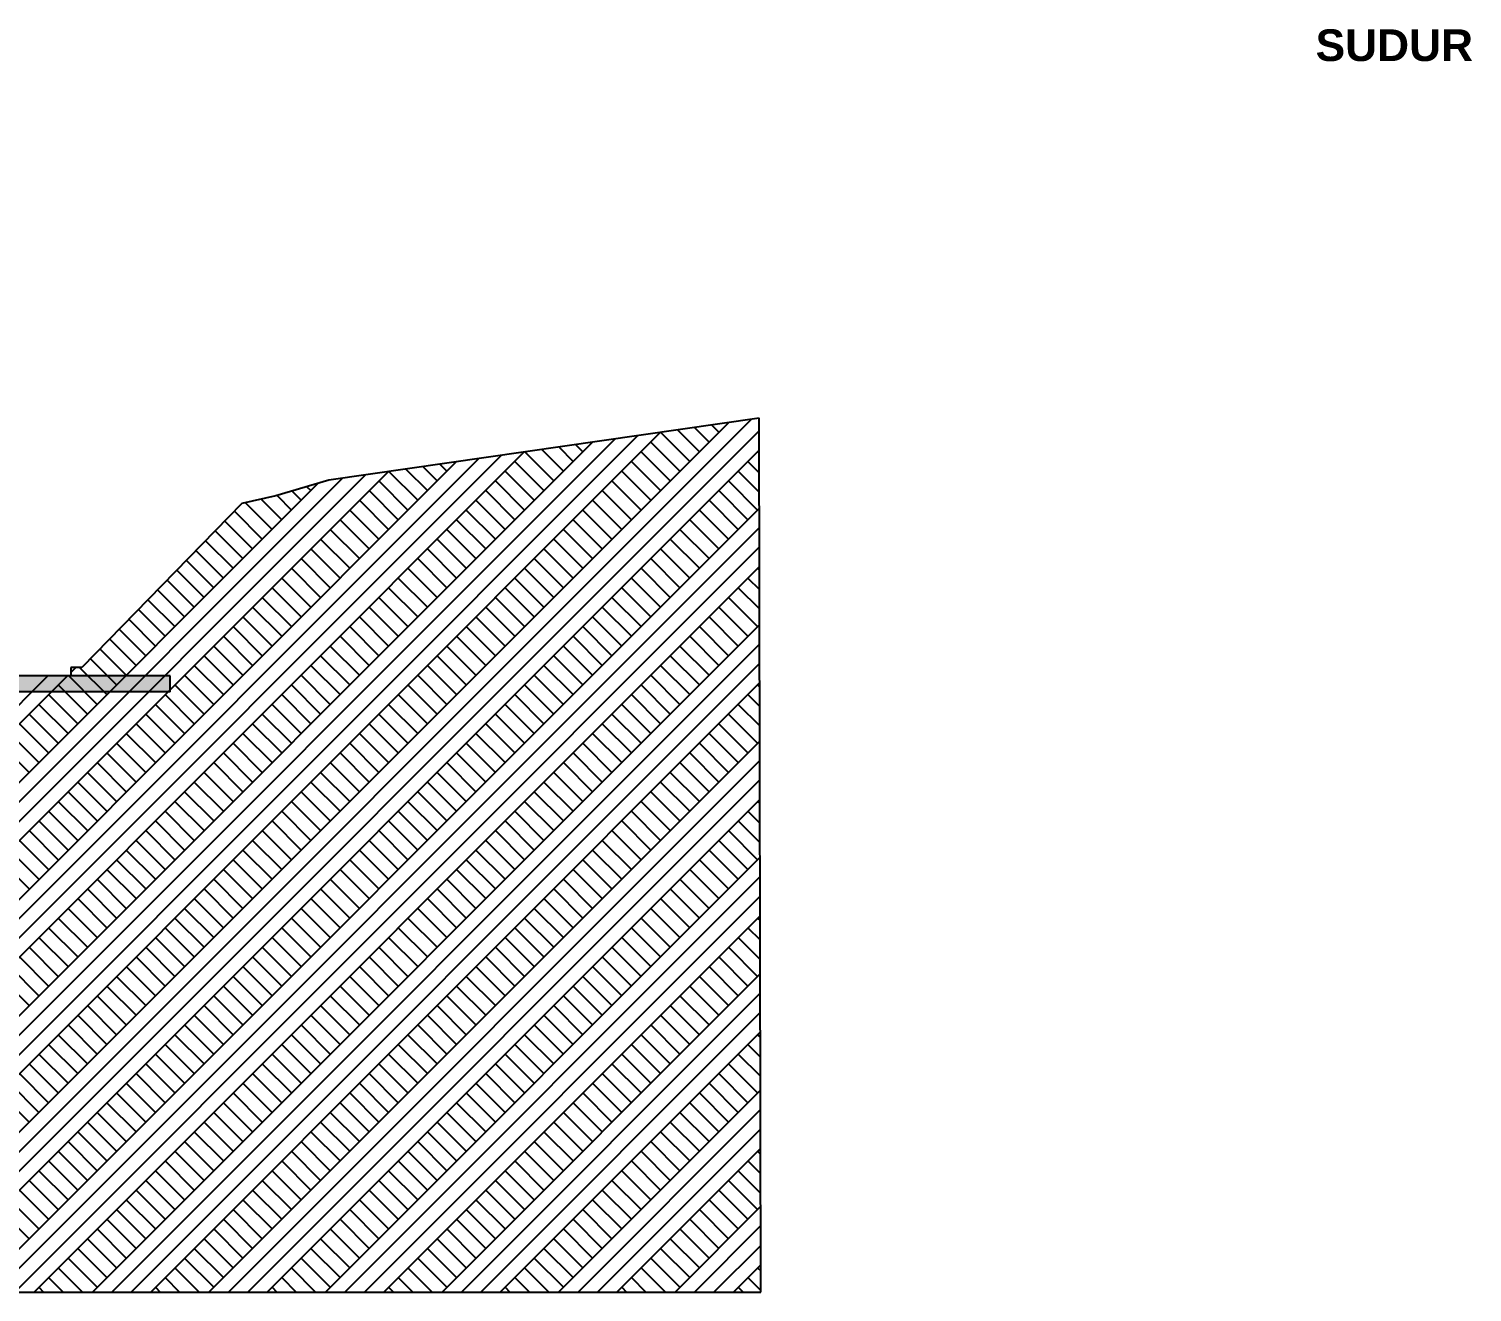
# Model space of a CAD drawing. Header units: millimetres. Extents: x -242231 to 419123, y -2399 to 525285.
# Drawn here: x -201561 to -187902, y 62453 to 74405 of the extents above; entities that cross this region are included whole.
import ezdxf

# ---------------------------------------------------------------- set-up
doc = ezdxf.new("R2010")
doc.units = ezdxf.units.MM
doc.styles.add('GENERATED_STYLE_1', font='swissb.ttf')

msp = doc.modelspace()

# ---------------------------------------------------------------- hatches: boundary and pattern name
at = {"linetype": 'Continuous', "lineweight": 0}
msp.add_hatch(color=255, dxfattribs=at).paths.add_polyline_path([(-228751.592, 68133.538), (-228751.592, 68283.538), (-200225.193, 68283.538), (-200225.193, 68133.538)], flags=0)

# ---------------------------------------------------------------- linework, layer by layer
at = {"color": 251, "linetype": 'Continuous', "lineweight": 25}
for p, q in [((-194937.677, 70681.444), (-203165.432, 62453.689)), ((-194722.738, 70712.535), (-202981.61, 62453.664)), ((-195262.063, 70634.521), (-195123.331, 70495.79)), ((-195101.448, 70657.754), (-195031.408, 70587.713)), ((-194940.834, 70680.987), (-194939.484, 70679.637)), ((-196227.311, 70494.896), (-204268.369, 62453.839)), ((-196012.372, 70525.988), (-204084.546, 62453.814)), ((-195797.433, 70557.079), (-203900.724, 62453.789)), ((-195582.494, 70588.17), (-203716.901, 62453.764)), ((-194650.084, 70601.341), (-202797.787, 62453.639)), ((-195674.875, 70495.79), (-195399.103, 70220.018)), ((-195582.951, 70587.713), (-195307.179, 70311.942)), ((-195422.678, 70611.288), (-195215.255, 70403.866)), ((-197087.067, 70370.531), (-205003.66, 62453.938)), ((-196872.128, 70401.623), (-204819.838, 62453.913)), ((-194649.726, 70417.852), (-202613.964, 62453.614)), ((-196868.209, 70402.19), (-196594.114, 70128.094)), ((-196707.594, 70425.423), (-196502.19, 70220.018)), ((-196546.98, 70448.656), (-196410.266, 70311.942)), ((-196386.365, 70471.889), (-196318.342, 70403.866)), ((-195766.799, 70403.866), (-195491.027, 70128.094)), ((-194663.712, 70403.866), (-194649.672, 70389.825)), ((-198161.762, 70215.075), (-205922.774, 62454.063)), ((-197516.945, 70308.349), (-205371.306, 62453.988)), ((-197302.006, 70339.44), (-205187.483, 62453.963)), ((-198153.126, 70216.324), (-197881.048, 69944.246)), ((-197992.511, 70239.558), (-197789.124, 70036.17)), ((-197831.897, 70262.791), (-197697.2, 70128.094)), ((-197671.282, 70286.024), (-197605.276, 70220.018)), ((-197053.733, 70220.018), (-196777.961, 69944.246)), ((-196961.809, 70311.942), (-196686.037, 70036.17)), ((-195950.646, 70220.018), (-195674.875, 69944.246)), ((-195858.723, 70311.942), (-195582.951, 70036.17)), ((-194847.56, 70220.018), (-194648.953, 70021.411)), ((-194755.636, 70311.942), (-194649.312, 70205.618)), ((-198824.72, 70103.66), (-206474.243, 62454.138)), ((-198591.64, 70152.893), (-206290.42, 62454.113)), ((-198376.701, 70183.984), (-206106.597, 62454.088)), ((-198928.879, 70072.839), (-198892.211, 70036.17)), ((-198248.743, 70128.094), (-197972.972, 69852.322)), ((-197145.657, 70128.094), (-196869.885, 69852.322)), ((-196042.57, 70128.094), (-195766.799, 69852.322)), ((-194939.484, 70128.094), (-194663.712, 69852.322)), ((-199361.746, 69954.162), (-199167.982, 69760.399)), ((-199212.616, 69988.88), (-199076.058, 69852.322)), ((-199070.748, 70030.86), (-198984.134, 69944.246)), ((-198432.591, 69944.246), (-198156.819, 69668.475)), ((-198340.667, 70036.17), (-198064.896, 69760.399)), ((-197329.505, 69944.246), (-197053.733, 69668.475)), ((-197237.581, 70036.17), (-196961.809, 69760.399)), ((-196226.418, 69944.246), (-195950.646, 69668.475)), ((-196134.494, 70036.17), (-195858.723, 69760.399)), ((-195123.331, 69944.246), (-194847.56, 69668.475)), ((-195031.408, 70036.17), (-194755.636, 69760.399)), ((-194648.652, 69867.382), (-202062.496, 62453.539)), ((-199615.546, 69840.267), (-199351.83, 69576.551)), ((-199511.58, 69920.149), (-199259.906, 69668.475)), ((-198524.515, 69852.322), (-198248.743, 69576.551)), ((-197421.428, 69852.322), (-197145.657, 69576.551)), ((-196318.342, 69852.322), (-196042.57, 69576.551)), ((-195215.255, 69852.322), (-194939.484, 69576.551)), ((-194648.295, 69683.892), (-201878.673, 62453.514)), ((-199706.494, 69747.367), (-199443.754, 69484.627)), ((-198708.363, 69668.475), (-198432.591, 69392.703)), ((-198616.439, 69760.399), (-198340.667, 69484.627)), ((-197605.276, 69668.475), (-197329.505, 69392.703)), ((-197513.352, 69760.399), (-197237.581, 69484.627)), ((-196502.19, 69668.475), (-196226.418, 69392.703)), ((-196410.266, 69760.399), (-196134.494, 69484.627)), ((-195399.103, 69668.475), (-195123.331, 69392.703)), ((-195307.179, 69760.399), (-195031.408, 69484.627)), ((-199888.39, 69561.568), (-199627.602, 69300.779)), ((-199797.442, 69654.468), (-199535.678, 69392.703)), ((-198800.287, 69576.551), (-198524.515, 69300.779)), ((-197697.2, 69576.551), (-197421.428, 69300.779)), ((-196594.114, 69576.551), (-196318.342, 69300.779)), ((-195491.027, 69576.551), (-195215.255, 69300.779)), ((-194647.937, 69500.402), (-201694.85, 62453.489)), ((-199979.338, 69468.668), (-199719.525, 69208.855)), ((-198984.134, 69392.703), (-198708.363, 69116.931)), ((-198892.211, 69484.627), (-198616.439, 69208.855)), ((-197881.048, 69392.703), (-197605.276, 69116.931)), ((-197789.124, 69484.627), (-197513.352, 69208.855)), ((-196777.961, 69392.703), (-196502.19, 69116.931)), ((-196686.037, 69484.627), (-196410.266, 69208.855)), ((-195674.875, 69392.703), (-195399.103, 69116.931)), ((-195582.951, 69484.627), (-195307.179, 69208.855)), ((-194647.579, 69316.913), (-201511.027, 62453.464)), ((-200161.234, 69282.869), (-199903.373, 69025.008)), ((-200070.286, 69375.769), (-199811.449, 69116.931)), ((-199076.058, 69300.779), (-198800.287, 69025.008)), ((-197972.972, 69300.779), (-197697.2, 69025.008)), ((-196869.885, 69300.779), (-196594.114, 69025.008)), ((-195766.799, 69300.779), (-195491.027, 69025.008)), ((-194663.712, 69300.779), (-194647.516, 69284.583)), ((-200252.183, 69189.969), (-199995.297, 68933.084)), ((-199259.906, 69116.931), (-198984.134, 68841.16)), ((-199167.982, 69208.855), (-198892.211, 68933.084)), ((-198156.819, 69116.931), (-197881.048, 68841.16)), ((-198064.896, 69208.855), (-197789.124, 68933.084)), ((-197053.733, 69116.931), (-196777.961, 68841.16)), ((-196961.809, 69208.855), (-196686.037, 68933.084)), ((-195950.646, 69116.931), (-195674.875, 68841.16)), ((-195858.723, 69208.855), (-195582.951, 68933.084)), ((-194847.56, 69116.931), (-194646.797, 68916.169)), ((-194755.636, 69208.855), (-194647.156, 69100.376)), ((-200434.079, 69004.17), (-200179.145, 68749.236)), ((-200343.131, 69097.069), (-200087.221, 68841.16)), ((-199351.83, 69025.008), (-199076.058, 68749.236)), ((-198248.743, 69025.008), (-197972.972, 68749.236)), ((-197145.657, 69025.008), (-196869.885, 68749.236)), ((-196042.57, 69025.008), (-195766.799, 68749.236)), ((-194939.484, 69025.008), (-194663.712, 68749.236)), ((-200525.027, 68911.27), (-200271.069, 68657.312)), ((-199443.754, 68933.084), (-199167.982, 68657.312)), ((-198340.667, 68933.084), (-198064.896, 68657.312)), ((-197237.581, 68933.084), (-196961.809, 68657.312)), ((-196134.494, 68933.084), (-195858.723, 68657.312)), ((-195031.408, 68933.084), (-194755.636, 68657.312)), ((-194646.505, 68766.443), (-200959.559, 62453.389)), ((-200706.923, 68725.471), (-200454.916, 68473.464)), ((-200615.975, 68818.37), (-200362.993, 68565.388)), ((-199627.602, 68749.236), (-199351.83, 68473.464)), ((-199535.678, 68841.16), (-199259.906, 68565.388)), ((-198524.515, 68749.236), (-198248.743, 68473.464)), ((-198432.591, 68841.16), (-198156.819, 68565.388)), ((-197421.428, 68749.236), (-197145.657, 68473.464)), ((-197329.505, 68841.16), (-197053.733, 68565.388)), ((-196318.342, 68749.236), (-196042.57, 68473.464)), ((-196226.418, 68841.16), (-195950.646, 68565.388)), ((-195215.255, 68749.236), (-194939.484, 68473.464)), ((-195123.331, 68841.16), (-194847.56, 68565.388)), ((-200797.871, 68632.571), (-200546.84, 68381.54)), ((-194646.147, 68582.953), (-200775.736, 62453.364)), ((-199719.525, 68657.312), (-199443.754, 68381.54)), ((-198616.439, 68657.312), (-198340.667, 68381.54)), ((-197513.352, 68657.312), (-197237.581, 68381.54)), ((-196410.266, 68657.312), (-196134.494, 68381.54)), ((-195307.179, 68657.312), (-195031.408, 68381.54)), ((-200979.767, 68446.772), (-200730.688, 68197.693)), ((-200888.819, 68539.671), (-200638.764, 68289.617)), ((-199903.373, 68473.464), (-199627.602, 68197.693)), ((-199811.449, 68565.388), (-199535.678, 68289.617)), ((-198800.287, 68473.464), (-198524.515, 68197.693)), ((-198708.363, 68565.388), (-198432.591, 68289.617)), ((-197697.2, 68473.464), (-197421.428, 68197.693)), ((-197605.276, 68565.388), (-197329.505, 68289.617)), ((-196594.114, 68473.464), (-196318.342, 68197.693)), ((-196502.19, 68565.388), (-196226.418, 68289.617)), ((-195491.027, 68473.464), (-195215.255, 68197.693)), ((-195399.103, 68565.388), (-195123.331, 68289.617)), ((-201116.336, 68363.588), (-201164.918, 68315.006)), ((-201080.431, 68363.588), (-200822.612, 68105.769)), ((-194645.789, 68399.463), (-200591.913, 62453.339)), ((-199995.297, 68381.54), (-199719.525, 68105.769)), ((-198892.211, 68381.54), (-198616.439, 68105.769)), ((-197789.124, 68381.54), (-197513.352, 68105.769)), ((-196686.037, 68381.54), (-196410.266, 68105.769)), ((-195582.951, 68381.54), (-195307.179, 68105.769)), ((-201380.234, 68283.538), (-207209.534, 62454.238)), ((-201196.386, 68283.538), (-207025.711, 62454.213)), ((-201282.231, 68197.693), (-201006.46, 67921.921)), ((-201184.228, 68283.538), (-200914.536, 68013.845)), ((-194645.431, 68215.974), (-200408.09, 62453.314)), ((-200179.145, 68197.693), (-199903.373, 67921.921)), ((-200087.221, 68289.617), (-199811.449, 68013.845)), ((-199076.058, 68197.693), (-198800.287, 67921.921)), ((-198984.134, 68289.617), (-198708.363, 68013.845)), ((-197972.972, 68197.693), (-197697.2, 67921.921)), ((-197881.048, 68289.617), (-197605.276, 68013.845)), ((-196869.885, 68197.693), (-196594.114, 67921.921)), ((-196777.961, 68289.617), (-196502.19, 68013.845)), ((-195766.799, 68197.693), (-195491.027, 67921.921)), ((-195674.875, 68289.617), (-195399.103, 68013.845)), ((-194663.712, 68197.693), (-194645.36, 68179.34)), ((-201374.155, 68105.769), (-201098.384, 67829.997)), ((-200271.069, 68105.769), (-199995.297, 67829.997)), ((-199167.982, 68105.769), (-198892.211, 67829.997)), ((-198064.896, 68105.769), (-197789.124, 67829.997)), ((-196961.809, 68105.769), (-196686.037, 67829.997)), ((-195858.723, 68105.769), (-195582.951, 67829.997)), ((-194755.636, 68105.769), (-194645, 67995.133)), ((-201558.003, 67921.921), (-201282.231, 67646.149)), ((-201466.079, 68013.845), (-201190.307, 67738.073)), ((-200454.916, 67921.921), (-200179.145, 67646.149)), ((-200362.993, 68013.845), (-200087.221, 67738.073)), ((-199351.83, 67921.921), (-199076.058, 67646.149)), ((-199259.906, 68013.845), (-198984.134, 67738.073)), ((-198248.743, 67921.921), (-197972.972, 67646.149)), ((-198156.819, 68013.845), (-197881.048, 67738.073)), ((-197145.657, 67921.921), (-196869.885, 67646.149)), ((-197053.733, 68013.845), (-196777.961, 67738.073)), ((-196042.57, 67921.921), (-195766.799, 67646.149)), ((-195950.646, 68013.845), (-195674.875, 67738.073)), ((-194939.484, 67921.921), (-194663.712, 67646.149)), ((-194847.56, 68013.845), (-194644.641, 67810.926)), ((-201649.927, 67829.997), (-201374.155, 67554.226)), ((-200546.84, 67829.997), (-200271.069, 67554.226)), ((-199443.754, 67829.997), (-199167.982, 67554.226)), ((-198340.667, 67829.997), (-198064.896, 67554.226)), ((-197237.581, 67829.997), (-196961.809, 67554.226)), ((-196134.494, 67829.997), (-195858.723, 67554.226)), ((-195031.408, 67829.997), (-194755.636, 67554.226)), ((-201833.775, 67646.149), (-201558.003, 67370.378)), ((-201741.851, 67738.073), (-201466.079, 67462.302)), ((-200730.688, 67646.149), (-200454.916, 67370.378)), ((-200638.764, 67738.073), (-200362.993, 67462.302)), ((-194644.357, 67665.504), (-199856.622, 62453.239)), ((-199627.602, 67646.149), (-199351.83, 67370.378)), ((-199535.678, 67738.073), (-199259.906, 67462.302)), ((-198524.515, 67646.149), (-198248.743, 67370.378)), ((-198432.591, 67738.073), (-198156.819, 67462.302)), ((-197421.428, 67646.149), (-197145.657, 67370.378)), ((-197329.505, 67738.073), (-197053.733, 67462.302)), ((-196318.342, 67646.149), (-196042.57, 67370.378)), ((-196226.418, 67738.073), (-195950.646, 67462.302)), ((-195215.255, 67646.149), (-194939.484, 67370.378)), ((-195123.331, 67738.073), (-194847.56, 67462.302)), ((-200822.612, 67554.226), (-200546.84, 67278.454)), ((-199719.525, 67554.226), (-199443.754, 67278.454)), ((-194643.999, 67482.014), (-199672.799, 62453.215)), ((-198616.439, 67554.226), (-198340.667, 67278.454)), ((-197513.352, 67554.226), (-197237.581, 67278.454)), ((-196410.266, 67554.226), (-196134.494, 67278.454)), ((-195307.179, 67554.226), (-195031.408, 67278.454)), ((-201006.46, 67370.378), (-200730.688, 67094.606)), ((-200914.536, 67462.302), (-200638.764, 67186.53)), ((-199903.373, 67370.378), (-199627.602, 67094.606)), ((-199811.449, 67462.302), (-199535.678, 67186.53)), ((-198800.287, 67370.378), (-198524.515, 67094.606)), ((-198708.363, 67462.302), (-198432.591, 67186.53)), ((-197697.2, 67370.378), (-197421.428, 67094.606)), ((-197605.276, 67462.302), (-197329.505, 67186.53)), ((-196594.114, 67370.378), (-196318.342, 67094.606)), ((-196502.19, 67462.302), (-196226.418, 67186.53)), ((-195491.027, 67370.378), (-195215.255, 67094.606)), ((-195399.103, 67462.302), (-195123.331, 67186.53)), ((-201098.384, 67278.454), (-200822.612, 67002.682)), ((-199995.297, 67278.454), (-199719.525, 67002.682)), ((-194643.642, 67298.524), (-199488.976, 62453.19)), ((-198892.211, 67278.454), (-198616.439, 67002.682)), ((-197789.124, 67278.454), (-197513.352, 67002.682)), ((-196686.037, 67278.454), (-196410.266, 67002.682)), ((-195582.951, 67278.454), (-195307.179, 67002.682)), ((-201282.231, 67094.606), (-201006.46, 66818.834)), ((-201190.307, 67186.53), (-200914.536, 66910.758)), ((-200179.145, 67094.606), (-199903.373, 66818.834)), ((-200087.221, 67186.53), (-199811.449, 66910.758)), ((-194643.284, 67115.035), (-199305.154, 62453.165)), ((-199076.058, 67094.606), (-198800.287, 66818.834)), ((-198984.134, 67186.53), (-198708.363, 66910.758)), ((-197972.972, 67094.606), (-197697.2, 66818.834)), ((-197881.048, 67186.53), (-197605.276, 66910.758)), ((-196869.885, 67094.606), (-196594.114, 66818.834)), ((-196777.961, 67186.53), (-196502.19, 66910.758)), ((-195766.799, 67094.606), (-195491.027, 66818.834)), ((-195674.875, 67186.53), (-195399.103, 66910.758)), ((-194663.712, 67094.606), (-194643.204, 67074.098)), ((-201374.155, 67002.682), (-201098.384, 66726.911)), ((-200271.069, 67002.682), (-199995.297, 66726.911)), ((-199167.982, 67002.682), (-198892.211, 66726.911)), ((-198064.896, 67002.682), (-197789.124, 66726.911)), ((-196961.809, 67002.682), (-196686.037, 66726.911)), ((-195858.723, 67002.682), (-195582.951, 66726.911)), ((-194755.636, 67002.682), (-194642.844, 66889.891)), ((-201558.003, 66818.834), (-201282.231, 66543.063)), ((-201466.079, 66910.758), (-201190.307, 66634.987)), ((-200454.916, 66818.834), (-200179.145, 66543.063)), ((-200362.993, 66910.758), (-200087.221, 66634.987)), ((-199351.83, 66818.834), (-199076.058, 66543.063)), ((-199259.906, 66910.758), (-198984.134, 66634.987)), ((-198248.743, 66818.834), (-197972.972, 66543.063)), ((-198156.819, 66910.758), (-197881.048, 66634.987)), ((-197145.657, 66818.834), (-196869.885, 66543.063)), ((-197053.733, 66910.758), (-196777.961, 66634.987)), ((-196042.57, 66818.834), (-195766.799, 66543.063)), ((-195950.646, 66910.758), (-195674.875, 66634.987)), ((-194939.484, 66818.834), (-194663.712, 66543.063)), ((-194847.56, 66910.758), (-194642.485, 66705.684)), ((-201649.927, 66726.911), (-201374.155, 66451.139)), ((-200546.84, 66726.911), (-200271.069, 66451.139)), ((-199443.754, 66726.911), (-199167.982, 66451.139)), ((-198340.667, 66726.911), (-198064.896, 66451.139)), ((-197237.581, 66726.911), (-196961.809, 66451.139)), ((-196134.494, 66726.911), (-195858.723, 66451.139)), ((-195031.408, 66726.911), (-194755.636, 66451.139)), ((-201833.775, 66543.063), (-201558.003, 66267.291)), ((-201741.851, 66634.987), (-201466.079, 66359.215)), ((-200730.688, 66543.063), (-200454.916, 66267.291)), ((-200638.764, 66634.987), (-200362.993, 66359.215)), ((-199627.602, 66543.063), (-199351.83, 66267.291)), ((-199535.678, 66634.987), (-199259.906, 66359.215)), ((-194642.21, 66564.565), (-198753.685, 62453.09)), ((-198524.515, 66543.063), (-198248.743, 66267.291)), ((-198432.591, 66634.987), (-198156.819, 66359.215)), ((-197421.428, 66543.063), (-197145.657, 66267.291)), ((-197329.505, 66634.987), (-197053.733, 66359.215)), ((-196318.342, 66543.063), (-196042.57, 66267.291)), ((-196226.418, 66634.987), (-195950.646, 66359.215)), ((-195215.255, 66543.063), (-194939.484, 66267.291)), ((-195123.331, 66634.987), (-194847.56, 66359.215)), ((-200822.612, 66451.139), (-200546.84, 66175.367)), ((-199719.525, 66451.139), (-199443.754, 66175.367)), ((-198616.439, 66451.139), (-198340.667, 66175.367)), ((-197513.352, 66451.139), (-197237.581, 66175.367)), ((-196410.266, 66451.139), (-196134.494, 66175.367)), ((-195307.179, 66451.139), (-195031.408, 66175.367)), ((-201006.46, 66267.291), (-200730.688, 65991.52)), ((-200914.536, 66359.215), (-200638.764, 66083.443)), ((-199903.373, 66267.291), (-199627.602, 65991.52)), ((-199811.449, 66359.215), (-199535.678, 66083.443)), ((-198800.287, 66267.291), (-198524.515, 65991.52)), ((-198708.363, 66359.215), (-198432.591, 66083.443)), ((-194641.852, 66381.075), (-198569.862, 62453.065)), ((-197697.2, 66267.291), (-197421.428, 65991.52)), ((-197605.276, 66359.215), (-197329.505, 66083.443)), ((-196594.114, 66267.291), (-196318.342, 65991.52)), ((-196502.19, 66359.215), (-196226.418, 66083.443)), ((-195491.027, 66267.291), (-195215.255, 65991.52)), ((-195399.103, 66359.215), (-195123.331, 66083.443)), ((-201098.384, 66175.367), (-200822.612, 65899.596)), ((-199995.297, 66175.367), (-199719.525, 65899.596)), ((-198892.211, 66175.367), (-198616.439, 65899.596)), ((-194641.494, 66197.585), (-198386.04, 62453.04)), ((-197789.124, 66175.367), (-197513.352, 65899.596)), ((-196686.037, 66175.367), (-196410.266, 65899.596)), ((-195582.951, 66175.367), (-195307.179, 65899.596)), ((-201282.231, 65991.52), (-201006.46, 65715.748)), ((-201190.307, 66083.443), (-200914.536, 65807.672)), ((-200179.145, 65991.52), (-199903.373, 65715.748)), ((-200087.221, 66083.443), (-199811.449, 65807.672)), ((-199076.058, 65991.52), (-198800.287, 65715.748)), ((-198984.134, 66083.443), (-198708.363, 65807.672)), ((-194641.136, 66014.096), (-198202.217, 62453.015)), ((-197972.972, 65991.52), (-197697.2, 65715.748)), ((-197881.048, 66083.443), (-197605.276, 65807.672)), ((-196869.885, 65991.52), (-196594.114, 65715.748)), ((-196777.961, 66083.443), (-196502.19, 65807.672)), ((-195766.799, 65991.52), (-195491.027, 65715.748)), ((-195674.875, 66083.443), (-195399.103, 65807.672)), ((-194663.712, 65991.52), (-194641.048, 65968.855)), ((-201374.155, 65899.596), (-201098.384, 65623.824)), ((-200271.069, 65899.596), (-199995.297, 65623.824)), ((-199167.982, 65899.596), (-198892.211, 65623.824)), ((-198064.896, 65899.596), (-197789.124, 65623.824)), ((-196961.809, 65899.596), (-196686.037, 65623.824)), ((-195858.723, 65899.596), (-195582.951, 65623.824)), ((-194755.636, 65899.596), (-194640.688, 65784.648)), ((-201558.003, 65715.748), (-201282.231, 65439.976)), ((-201466.079, 65807.672), (-201190.307, 65531.9)), ((-200454.916, 65715.748), (-200179.145, 65439.976)), ((-200362.993, 65807.672), (-200087.221, 65531.9)), ((-199351.83, 65715.748), (-199076.058, 65439.976)), ((-199259.906, 65807.672), (-198984.134, 65531.9)), ((-198248.743, 65715.748), (-197972.972, 65439.976)), ((-198156.819, 65807.672), (-197881.048, 65531.9)), ((-197145.657, 65715.748), (-196869.885, 65439.976)), ((-197053.733, 65807.672), (-196777.961, 65531.9)), ((-196042.57, 65715.748), (-195766.799, 65439.976)), ((-195950.646, 65807.672), (-195674.875, 65531.9)), ((-194939.484, 65715.748), (-194663.712, 65439.976)), ((-194847.56, 65807.672), (-194640.329, 65600.441)), ((-201649.927, 65623.824), (-201374.155, 65348.052)), ((-200546.84, 65623.824), (-200271.069, 65348.052)), ((-199443.754, 65623.824), (-199167.982, 65348.052)), ((-198340.667, 65623.824), (-198064.896, 65348.052)), ((-197237.581, 65623.824), (-196961.809, 65348.052)), ((-196134.494, 65623.824), (-195858.723, 65348.052)), ((-195031.408, 65623.824), (-194755.636, 65348.052)), ((-201833.775, 65439.976), (-201558.003, 65164.205)), ((-201741.851, 65531.9), (-201466.079, 65256.129)), ((-200730.688, 65439.976), (-200454.916, 65164.205)), ((-200638.764, 65531.9), (-200362.993, 65256.129)), ((-199627.602, 65439.976), (-199351.83, 65164.205)), ((-199535.678, 65531.9), (-199259.906, 65256.129)), ((-198524.515, 65439.976), (-198248.743, 65164.205)), ((-198432.591, 65531.9), (-198156.819, 65256.129)), ((-194640.062, 65463.626), (-197650.748, 62452.94)), ((-197421.428, 65439.976), (-197145.657, 65164.205)), ((-197329.505, 65531.9), (-197053.733, 65256.129)), ((-196318.342, 65439.976), (-196042.57, 65164.205)), ((-196226.418, 65531.9), (-195950.646, 65256.129)), ((-195215.255, 65439.976), (-194939.484, 65164.205)), ((-195123.331, 65531.9), (-194847.56, 65256.129)), ((-200822.612, 65348.052), (-200546.84, 65072.281)), ((-199719.525, 65348.052), (-199443.754, 65072.281)), ((-198616.439, 65348.052), (-198340.667, 65072.281)), ((-197513.352, 65348.052), (-197237.581, 65072.281)), ((-196410.266, 65348.052), (-196134.494, 65072.281)), ((-195307.179, 65348.052), (-195031.408, 65072.281)), ((-201006.46, 65164.205), (-200730.688, 64888.433)), ((-200914.536, 65256.129), (-200638.764, 64980.357)), ((-199903.373, 65164.205), (-199627.602, 64888.433)), ((-199811.449, 65256.129), (-199535.678, 64980.357)), ((-198800.287, 65164.205), (-198524.515, 64888.433)), ((-198708.363, 65256.129), (-198432.591, 64980.357)), ((-197697.2, 65164.205), (-197421.428, 64888.433)), ((-197605.276, 65256.129), (-197329.505, 64980.357)), ((-194639.704, 65280.136), (-197466.926, 62452.915)), ((-196594.114, 65164.205), (-196318.342, 64888.433)), ((-196502.19, 65256.129), (-196226.418, 64980.357)), ((-195491.027, 65164.205), (-195215.255, 64888.433)), ((-195399.103, 65256.129), (-195123.331, 64980.357)), ((-201098.384, 65072.281), (-200822.612, 64796.509)), ((-199995.297, 65072.281), (-199719.525, 64796.509)), ((-198892.211, 65072.281), (-198616.439, 64796.509)), ((-197789.124, 65072.281), (-197513.352, 64796.509)), ((-194639.346, 65096.646), (-197283.103, 62452.89)), ((-196686.037, 65072.281), (-196410.266, 64796.509)), ((-195582.951, 65072.281), (-195307.179, 64796.509)), ((-201282.231, 64888.433), (-201006.46, 64612.661)), ((-201190.307, 64980.357), (-200914.536, 64704.585)), ((-200179.145, 64888.433), (-199903.373, 64612.661)), ((-200087.221, 64980.357), (-199811.449, 64704.585)), ((-199076.058, 64888.433), (-198800.287, 64612.661)), ((-198984.134, 64980.357), (-198708.363, 64704.585)), ((-197972.972, 64888.433), (-197697.2, 64612.661)), ((-197881.048, 64980.357), (-197605.276, 64704.585)), ((-194638.988, 64913.157), (-197099.28, 62452.865)), ((-196869.885, 64888.433), (-196594.114, 64612.661)), ((-196777.961, 64980.357), (-196502.19, 64704.585)), ((-195766.799, 64888.433), (-195491.027, 64612.661)), ((-195674.875, 64980.357), (-195399.103, 64704.585)), ((-194663.712, 64888.433), (-194638.892, 64863.613)), ((-201374.155, 64796.509), (-201098.384, 64520.738)), ((-200271.069, 64796.509), (-199995.297, 64520.738)), ((-199167.982, 64796.509), (-198892.211, 64520.738)), ((-198064.896, 64796.509), (-197789.124, 64520.738)), ((-196961.809, 64796.509), (-196686.037, 64520.738)), ((-195858.723, 64796.509), (-195582.951, 64520.738)), ((-194755.636, 64796.509), (-194638.533, 64679.406)), ((-201558.003, 64612.661), (-201282.231, 64336.89)), ((-201466.079, 64704.585), (-201190.307, 64428.814)), ((-200454.916, 64612.661), (-200179.145, 64336.89)), ((-200362.993, 64704.585), (-200087.221, 64428.814)), ((-199351.83, 64612.661), (-199076.058, 64336.89)), ((-199259.906, 64704.585), (-198984.134, 64428.814)), ((-198248.743, 64612.661), (-197972.972, 64336.89)), ((-198156.819, 64704.585), (-197881.048, 64428.814)), ((-197145.657, 64612.661), (-196869.885, 64336.89)), ((-197053.733, 64704.585), (-196777.961, 64428.814)), ((-196042.57, 64612.661), (-195766.799, 64336.89)), ((-195950.646, 64704.585), (-195674.875, 64428.814)), ((-194939.484, 64612.661), (-194663.712, 64336.89)), ((-194847.56, 64704.585), (-194638.173, 64495.199)), ((-201649.927, 64520.738), (-201374.155, 64244.966)), ((-200546.84, 64520.738), (-200271.069, 64244.966)), ((-199443.754, 64520.738), (-199167.982, 64244.966)), ((-198340.667, 64520.738), (-198064.896, 64244.966)), ((-197237.581, 64520.738), (-196961.809, 64244.966)), ((-196134.494, 64520.738), (-195858.723, 64244.966)), ((-195031.408, 64520.738), (-194755.636, 64244.966)), ((-201833.775, 64336.89), (-201558.003, 64061.118)), ((-201741.851, 64428.814), (-201466.079, 64153.042)), ((-200730.688, 64336.89), (-200454.916, 64061.118)), ((-200638.764, 64428.814), (-200362.993, 64153.042)), ((-199627.602, 64336.89), (-199351.83, 64061.118)), ((-199535.678, 64428.814), (-199259.906, 64153.042)), ((-198524.515, 64336.89), (-198248.743, 64061.118)), ((-198432.591, 64428.814), (-198156.819, 64153.042)), ((-197421.428, 64336.89), (-197145.657, 64061.118)), ((-197329.505, 64428.814), (-197053.733, 64153.042)), ((-194637.915, 64362.687), (-196547.812, 62452.79)), ((-196318.342, 64336.89), (-196042.57, 64061.118)), ((-196226.418, 64428.814), (-195950.646, 64153.042)), ((-195215.255, 64336.89), (-194939.484, 64061.118)), ((-195123.331, 64428.814), (-194847.56, 64153.042)), ((-200822.612, 64244.966), (-200546.84, 63969.194)), ((-199719.525, 64244.966), (-199443.754, 63969.194)), ((-198616.439, 64244.966), (-198340.667, 63969.194)), ((-197513.352, 64244.966), (-197237.581, 63969.194)), ((-196410.266, 64244.966), (-196134.494, 63969.194)), ((-195307.179, 64244.966), (-195031.408, 63969.194)), ((-201006.46, 64061.118), (-200730.688, 63785.347)), ((-200914.536, 64153.042), (-200638.764, 63877.27)), ((-199903.373, 64061.118), (-199627.602, 63785.347)), ((-199811.449, 64153.042), (-199535.678, 63877.27)), ((-198800.287, 64061.118), (-198524.515, 63785.347)), ((-198708.363, 64153.042), (-198432.591, 63877.27)), ((-197697.2, 64061.118), (-197421.428, 63785.347)), ((-197605.276, 64153.042), (-197329.505, 63877.27)), ((-196594.114, 64061.118), (-196318.342, 63785.347)), ((-196502.19, 64153.042), (-196226.418, 63877.27)), ((-194637.557, 64179.197), (-196363.989, 62452.765)), ((-195491.027, 64061.118), (-195215.255, 63785.347)), ((-195399.103, 64153.042), (-195123.331, 63877.27)), ((-201098.384, 63969.194), (-200822.612, 63693.423)), ((-199995.297, 63969.194), (-199719.525, 63693.423)), ((-198892.211, 63969.194), (-198616.439, 63693.423)), ((-197789.124, 63969.194), (-197513.352, 63693.423)), ((-196686.037, 63969.194), (-196410.266, 63693.423)), ((-194637.199, 63995.708), (-196180.166, 62452.74)), ((-195582.951, 63969.194), (-195307.179, 63693.423)), ((-201190.307, 63877.27), (-200914.536, 63601.499)), ((-200087.221, 63877.27), (-199811.449, 63601.499)), ((-198984.134, 63877.27), (-198708.363, 63601.499)), ((-197881.048, 63877.27), (-197605.276, 63601.499)), ((-196777.961, 63877.27), (-196502.19, 63601.499)), ((-194636.841, 63812.218), (-195996.343, 62452.715)), ((-195674.875, 63877.27), (-195399.103, 63601.499)), ((-201374.155, 63693.423), (-201098.384, 63417.651)), ((-201282.231, 63785.347), (-201006.46, 63509.575)), ((-200271.069, 63693.423), (-199995.297, 63417.651)), ((-200179.145, 63785.347), (-199903.373, 63509.575)), ((-199167.982, 63693.423), (-198892.211, 63417.651)), ((-199076.058, 63785.347), (-198800.287, 63509.575)), ((-198064.896, 63693.423), (-197789.124, 63417.651)), ((-197972.972, 63785.347), (-197697.2, 63509.575)), ((-196961.809, 63693.423), (-196686.037, 63417.651)), ((-196869.885, 63785.347), (-196594.114, 63509.575)), ((-195858.723, 63693.423), (-195582.951, 63417.651)), ((-195766.799, 63785.347), (-195491.027, 63509.575)), ((-194755.636, 63693.423), (-194636.377, 63574.163)), ((-194663.712, 63785.347), (-194636.736, 63758.37)), ((-201466.079, 63601.499), (-201190.307, 63325.727)), ((-200362.993, 63601.499), (-200087.221, 63325.727)), ((-199259.906, 63601.499), (-198984.134, 63325.727)), ((-198156.819, 63601.499), (-197881.048, 63325.727)), ((-197053.733, 63601.499), (-196777.961, 63325.727)), ((-195950.646, 63601.499), (-195674.875, 63325.727)), ((-194847.56, 63601.499), (-194636.017, 63389.956)), ((-201649.927, 63417.651), (-201374.155, 63141.879)), ((-201558.003, 63509.575), (-201282.231, 63233.803)), ((-200546.84, 63417.651), (-200271.069, 63141.879)), ((-200454.916, 63509.575), (-200179.145, 63233.803)), ((-199443.754, 63417.651), (-199167.982, 63141.879)), ((-199351.83, 63509.575), (-199076.058, 63233.803)), ((-198340.667, 63417.651), (-198064.896, 63141.879)), ((-198248.743, 63509.575), (-197972.972, 63233.803)), ((-197237.581, 63417.651), (-196961.809, 63141.879)), ((-197145.657, 63509.575), (-196869.885, 63233.803)), ((-196134.494, 63417.651), (-195858.723, 63141.879)), ((-196042.57, 63509.575), (-195766.799, 63233.803)), ((-195031.408, 63417.651), (-194755.636, 63141.879)), ((-194939.484, 63509.575), (-194663.712, 63233.803)), ((-201741.851, 63325.727), (-201466.079, 63049.955)), ((-200638.764, 63325.727), (-200362.993, 63049.955)), ((-199535.678, 63325.727), (-199259.906, 63049.955)), ((-198432.591, 63325.727), (-198156.819, 63049.955)), ((-197329.505, 63325.727), (-197053.733, 63049.955)), ((-196226.418, 63325.727), (-195950.646, 63049.955)), ((-194635.767, 63261.748), (-195444.875, 62452.64)), ((-195123.331, 63325.727), (-194847.56, 63049.955)), ((-201833.775, 63233.803), (-201558.003, 62958.032)), ((-200822.612, 63141.879), (-200546.84, 62866.108)), ((-200730.688, 63233.803), (-200454.916, 62958.032)), ((-199719.525, 63141.879), (-199443.754, 62866.108)), ((-199627.602, 63233.803), (-199351.83, 62958.032)), ((-198616.439, 63141.879), (-198340.667, 62866.108)), ((-198524.515, 63233.803), (-198248.743, 62958.032)), ((-197513.352, 63141.879), (-197237.581, 62866.108)), ((-197421.428, 63233.803), (-197145.657, 62958.032)), ((-196410.266, 63141.879), (-196134.494, 62866.108)), ((-196318.342, 63233.803), (-196042.57, 62958.032)), ((-195307.179, 63141.879), (-195031.408, 62866.108)), ((-195215.255, 63233.803), (-194939.484, 62958.032)), ((-200914.536, 63049.955), (-200638.764, 62774.184)), ((-199811.449, 63049.955), (-199535.678, 62774.184)), ((-198708.363, 63049.955), (-198432.591, 62774.184)), ((-197605.276, 63049.955), (-197329.505, 62774.184)), ((-196502.19, 63049.955), (-196226.418, 62774.184)), ((-195399.103, 63049.955), (-195123.331, 62774.184)), ((-194635.409, 63078.258), (-195261.052, 62452.616)), ((-201098.384, 62866.108), (-200822.612, 62590.336)), ((-201006.46, 62958.032), (-200730.688, 62682.26)), ((-199995.297, 62866.108), (-199719.525, 62590.336)), ((-199903.373, 62958.032), (-199627.602, 62682.26)), ((-198892.211, 62866.108), (-198616.439, 62590.336)), ((-198800.287, 62958.032), (-198524.515, 62682.26)), ((-197789.124, 62866.108), (-197513.352, 62590.336)), ((-197697.2, 62958.032), (-197421.428, 62682.26)), ((-196686.037, 62866.108), (-196410.266, 62590.336)), ((-196594.114, 62958.032), (-196318.342, 62682.26)), ((-195582.951, 62866.108), (-195307.179, 62590.336)), ((-195491.027, 62958.032), (-195215.255, 62682.26)), ((-194635.051, 62894.769), (-195077.229, 62452.591)), ((-201190.307, 62774.184), (-200914.536, 62498.412)), ((-200087.221, 62774.184), (-199811.449, 62498.412)), ((-198984.134, 62774.184), (-198708.363, 62498.412)), ((-197881.048, 62774.184), (-197605.276, 62498.412)), ((-196777.961, 62774.184), (-196502.19, 62498.412)), ((-195674.875, 62774.184), (-195399.103, 62498.412)), ((-194634.693, 62711.279), (-194893.406, 62452.566)), ((-201374.155, 62590.336), (-201237.246, 62453.427)), ((-201282.231, 62682.26), (-201053.373, 62453.402)), ((-200271.069, 62590.336), (-200134.01, 62453.277)), ((-200179.145, 62682.26), (-199950.137, 62453.252)), ((-199167.982, 62590.336), (-199030.773, 62453.127)), ((-199076.058, 62682.26), (-198846.901, 62453.102)), ((-198064.896, 62590.336), (-197927.537, 62452.978)), ((-197972.972, 62682.26), (-197743.664, 62452.953)), ((-196961.809, 62590.336), (-196824.301, 62452.828)), ((-196869.885, 62682.26), (-196640.428, 62452.803)), ((-195858.723, 62590.336), (-195721.064, 62452.678)), ((-195766.799, 62682.26), (-195537.192, 62452.653)), ((-194755.636, 62590.336), (-194634.221, 62468.921)), ((-194663.712, 62682.26), (-194634.58, 62653.128)), ((-201466.079, 62498.412), (-201421.119, 62453.452)), ((-200362.993, 62498.412), (-200317.882, 62453.302)), ((-199259.906, 62498.412), (-199214.646, 62453.152)), ((-198156.819, 62498.412), (-198111.41, 62453.003)), ((-197053.733, 62498.412), (-197008.173, 62452.853)), ((-195950.646, 62498.412), (-195904.937, 62452.703)), ((-194847.56, 62498.412), (-194801.701, 62452.553))]:
    msp.add_line(p, q, dxfattribs=at)
at = {"linetype": 'Continuous'}
for p, q in [((-194650.321, 70723.01), (-198722.132, 70134.017)), ((-194634.189, 62452.53), (-194650.321, 70723.01)), ((-198722.132, 70134.017), (-199225.154, 69985.17)), ((-199225.154, 69985.17), (-199544.704, 69912.629)), ((-199544.704, 69912.629), (-201061.204, 68363.588)), ((-201152.999, 68363.588), (-201164.918, 68363.588)), ((-201164.918, 68363.588), (-201164.918, 68283.538)), ((-201061.204, 68363.588), (-201152.999, 68363.588)), ((-200225.193, 68283.538), (-228751.592, 68283.538)), ((-201164.918, 68283.538), (-208367.789, 68283.538)), ((-200225.193, 68133.538), (-200225.193, 68283.538)), ((-200225.193, 68133.538), (-228751.592, 68133.538)), ((-242225.429, 62458.992), (-194634.189, 62452.53))]:
    msp.add_line(p, q, dxfattribs=at)

# ---------------------------------------------------------------- texts
at = {"linetype": 'Continuous', "insert": (-189383.41, 74096.01), "char_height": 300, "attachment_point": 7, "style": 'GENERATED_STYLE_1'}
msp.add_mtext('{SUDUR}', dxfattribs=at)

doc.saveas('drawing.dxf')
